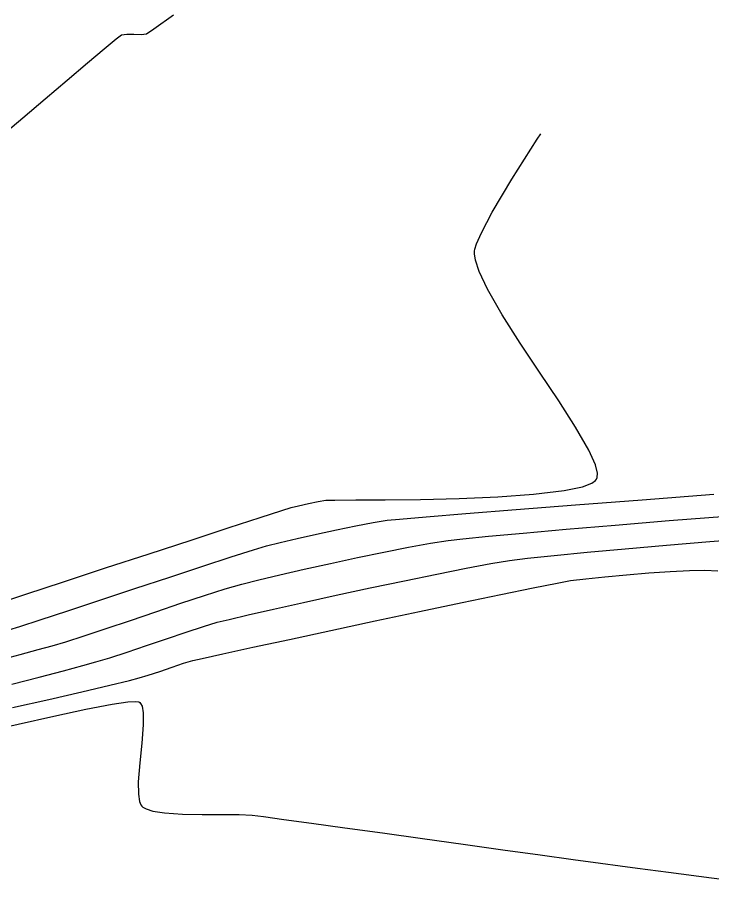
# Model space of a CAD drawing. Header units: metres. Extents: x 708868 to 711043, y 5411316 to 5413138.
# Drawn here: x 709895.71 to 709925.96, y 5411904.25 to 5411941.99 of the extents above; entities that cross this region are included whole.
import ezdxf

# ---------------------------------------------------------------- set-up
doc = ezdxf.new("R2010")
doc.units = ezdxf.units.M
for name, color, linetype in [('Rionegro 2010_Contours', 7, 'Continuous'), ('Rionegro 2014_Contours', 7, 'Continuous'), ('Rionegro 2018_Contours', 7, 'Continuous')]:
    doc.layers.add(name, color=color, linetype=linetype)

msp = doc.modelspace()

# ---------------------------------------------------------------- linework, layer by layer
at = {"layer": 'Rionegro 2010_Contours'}
for points in [[(709902.511, 5411942.081, 244), (709901.656, 5411941.479, 244), (709901.328, 5411941.257, 244), (709901.097, 5411941.228, 244), (709900.785, 5411941.235, 244), (709900.473, 5411941.24, 244), (709900.245, 5411941.208, 244), (709900.011, 5411941.035, 244), (709899.495, 5411940.61, 244), (709898.764, 5411939.993, 244), (709897.885, 5411939.245, 244), (709896.924, 5411938.426, 244), (709895.949, 5411937.595, 244), (709895.027, 5411936.813, 244)], [(709894.745, 5411916.462, 244), (709896.084, 5411916.899, 244), (709897.727, 5411917.435, 244), (709899.553, 5411918.032, 244), (709901.441, 5411918.65, 244), (709903.272, 5411919.248, 244), (709904.926, 5411919.788, 244), (709906.281, 5411920.229, 244), (709907.219, 5411920.533, 244), (709907.619, 5411920.659, 244), (709907.947, 5411920.74, 244), (709908.373, 5411920.834, 244), (709908.8, 5411920.921, 244), (709909.133, 5411920.98, 244), (709909.529, 5411920.988, 244), (709910.432, 5411920.991, 244), (709911.716, 5411920.997, 244), (709913.256, 5411921.016, 244), (709914.929, 5411921.056, 244), (709916.609, 5411921.127, 244), (709918.172, 5411921.238, 244), (709919.493, 5411921.397, 244), (709920.292, 5411921.566, 244), (709920.698, 5411921.721, 244), (709920.863, 5411921.837, 244), (709920.91, 5411921.9, 244), (709920.938, 5411921.971, 244), (709920.947, 5411922.154, 244), (709920.858, 5411922.521, 244), (709920.572, 5411923.161, 244), (709919.999, 5411924.156, 244), (709919.26, 5411925.307, 244), (709918.43, 5411926.548, 244), (709917.585, 5411927.813, 244), (709916.804, 5411929.038, 244), (709916.393, 5411929.753, 244)], [(709895.346, 5411915.346, 243), (709895.824, 5411915.49, 243), (709896.711, 5411915.776, 243), (709897.905, 5411916.168, 243), (709899.307, 5411916.632, 243), (709900.82, 5411917.133, 243), (709902.342, 5411917.638, 243), (709903.776, 5411918.111, 243), (709905.021, 5411918.517, 243), (709905.979, 5411918.824, 243), (709906.549, 5411918.995, 243), (709907.14, 5411919.144, 243), (709907.885, 5411919.32, 243), (709908.725, 5411919.508, 243), (709909.598, 5411919.694, 243), (709910.441, 5411919.864, 243), (709911.193, 5411920.006, 243), (709911.794, 5411920.105, 243), (709912.332, 5411920.158, 243), (709913.502, 5411920.258, 243), (709915.222, 5411920.399, 243), (709917.414, 5411920.574, 243), (709919.996, 5411920.777, 243), (709922.888, 5411921.003, 243), (709926.01, 5411921.245, 243)], [(709894.955, 5411914.035, 242), (709895.838, 5411914.268, 242), (709896.615, 5411914.479, 242), (709897.235, 5411914.645, 242), (709897.823, 5411914.816, 242), (709898.623, 5411915.072, 242), (709899.579, 5411915.391, 242), (709900.635, 5411915.75, 242), (709901.736, 5411916.125, 242), (709902.827, 5411916.494, 242), (709903.851, 5411916.833, 242), (709904.754, 5411917.12, 242), (709905.48, 5411917.331, 242), (709906.211, 5411917.518, 242), (709907.132, 5411917.738, 242), (709908.189, 5411917.981, 242), (709909.33, 5411918.233, 242), (709910.503, 5411918.484, 242), (709911.654, 5411918.72, 242), (709912.732, 5411918.932, 242), (709913.682, 5411919.106, 242), (709914.454, 5411919.23, 242), (709915.089, 5411919.304, 242), (709916.201, 5411919.412, 242), (709917.722, 5411919.551, 242), (709919.585, 5411919.714, 242), (709921.723, 5411919.895, 242), (709924.069, 5411920.09, 242), (709926.556, 5411920.292, 242)], [(709895.471, 5411912.979, 241), (709896.66, 5411913.28, 241), (709897.715, 5411913.561, 241), (709898.561, 5411913.793, 241), (709899.124, 5411913.945, 241), (709899.73, 5411914.121, 241), (709900.485, 5411914.365, 241), (709901.331, 5411914.652, 241), (709902.206, 5411914.952, 241), (709903.051, 5411915.24, 241), (709903.806, 5411915.487, 241), (709904.411, 5411915.667, 241), (709904.922, 5411915.794, 241), (709905.76, 5411915.99, 241), (709906.86, 5411916.24, 241), (709908.156, 5411916.529, 241), (709909.58, 5411916.842, 241), (709911.067, 5411917.163, 241), (709912.549, 5411917.477, 241), (709913.962, 5411917.768, 241), (709915.238, 5411918.022, 241), (709916.311, 5411918.223, 241), (709917.115, 5411918.356, 241), (709917.91, 5411918.455, 241), (709919.06, 5411918.577, 241), (709920.498, 5411918.716, 241), (709922.154, 5411918.866, 241), (709923.957, 5411919.022, 241), (709925.839, 5411919.176, 241), (709927.73, 5411919.323, 241)], [(709894.145, 5411910.869, 239), (709895.75, 5411911.239, 239), (709897.296, 5411911.588, 239), (709898.691, 5411911.886, 239), (709899.842, 5411912.105, 239), (709900.524, 5411912.202, 239), (709900.865, 5411912.22, 239), (709901, 5411912.202, 239), (709901.038, 5411912.183, 239), (709901.077, 5411912.141, 239), (709901.137, 5411912.013, 239), (709901.185, 5411911.727, 239), (709901.186, 5411911.206, 239), (709901.124, 5411910.408, 239), (709901.037, 5411909.547, 239), (709900.976, 5411908.732, 239), (709900.978, 5411908.185, 239), (709901.027, 5411907.873, 239), (709901.088, 5411907.725, 239), (709901.129, 5411907.671, 239), (709901.179, 5411907.627, 239), (709901.316, 5411907.549, 239), (709901.606, 5411907.457, 239), (709902.117, 5411907.376, 239), (709902.898, 5411907.324, 239), (709903.755, 5411907.308, 239), (709904.603, 5411907.309, 239), (709905.357, 5411907.304, 239), (709905.931, 5411907.273, 239), (709906.418, 5411907.212, 239), (709907.301, 5411907.094, 239), (709908.506, 5411906.929, 239), (709909.961, 5411906.728, 239), (709911.594, 5411906.502, 239), (709913.333, 5411906.26, 239), (709915.105, 5411906.013, 239), (709916.838, 5411905.771, 239), (709918.459, 5411905.545, 239), (709919.896, 5411905.346, 239), (709921.077, 5411905.183, 239), (709921.93, 5411905.068, 239), (709922.692, 5411904.968, 239), (709924.043, 5411904.792, 239), (709925.906, 5411904.551, 239), (709928.205, 5411904.254, 239)]]:
    msp.add_polyline3d(points, dxfattribs=at)
at = {"layer": 'Rionegro 2014_Contours'}
for points in [[(709902.511, 5411942.081, 244), (709901.656, 5411941.479, 244), (709901.328, 5411941.257, 244), (709901.097, 5411941.228, 244), (709900.785, 5411941.235, 244), (709900.473, 5411941.24, 244), (709900.245, 5411941.208, 244), (709900.011, 5411941.035, 244), (709899.495, 5411940.61, 244), (709898.764, 5411939.993, 244), (709897.885, 5411939.245, 244), (709896.924, 5411938.426, 244), (709895.949, 5411937.595, 244), (709895.027, 5411936.813, 244)], [(709894.745, 5411916.462, 244), (709896.084, 5411916.899, 244), (709897.727, 5411917.435, 244), (709899.553, 5411918.032, 244), (709901.441, 5411918.65, 244), (709903.272, 5411919.248, 244), (709904.926, 5411919.788, 244), (709906.281, 5411920.229, 244), (709907.219, 5411920.533, 244), (709907.619, 5411920.659, 244), (709907.947, 5411920.74, 244), (709908.373, 5411920.834, 244), (709908.8, 5411920.921, 244), (709909.133, 5411920.98, 244), (709909.529, 5411920.988, 244), (709910.432, 5411920.991, 244), (709911.716, 5411920.997, 244), (709913.256, 5411921.016, 244), (709914.929, 5411921.056, 244), (709916.609, 5411921.127, 244), (709918.172, 5411921.238, 244), (709919.493, 5411921.397, 244), (709920.292, 5411921.566, 244), (709920.698, 5411921.721, 244), (709920.863, 5411921.837, 244), (709920.91, 5411921.9, 244), (709920.938, 5411921.971, 244), (709920.947, 5411922.154, 244), (709920.858, 5411922.521, 244), (709920.572, 5411923.161, 244), (709919.999, 5411924.156, 244), (709919.26, 5411925.307, 244), (709918.43, 5411926.548, 244), (709917.585, 5411927.813, 244), (709916.804, 5411929.038, 244), (709916.161, 5411930.157, 244), (709915.798, 5411930.931, 244), (709915.64, 5411931.42, 244), (709915.598, 5411931.694, 244), (709915.598, 5411931.813, 244), (709915.611, 5411931.9, 244), (709915.682, 5411932.131, 244), (709915.898, 5411932.619, 244), (709916.371, 5411933.507, 244), (709917.227, 5411934.947, 244), (709918.327, 5411936.688, 244), (709918.48, 5411936.92, 244)], [(709895.346, 5411915.346, 243), (709895.824, 5411915.49, 243), (709896.711, 5411915.776, 243), (709897.905, 5411916.168, 243), (709899.307, 5411916.632, 243), (709900.82, 5411917.133, 243), (709902.342, 5411917.638, 243), (709903.776, 5411918.111, 243), (709905.021, 5411918.517, 243), (709905.979, 5411918.824, 243), (709906.549, 5411918.995, 243), (709907.14, 5411919.144, 243), (709907.885, 5411919.32, 243), (709908.725, 5411919.508, 243), (709909.598, 5411919.694, 243), (709910.441, 5411919.864, 243), (709911.193, 5411920.006, 243), (709911.794, 5411920.105, 243), (709912.332, 5411920.158, 243), (709913.502, 5411920.258, 243), (709915.222, 5411920.399, 243), (709917.414, 5411920.574, 243), (709919.996, 5411920.777, 243), (709922.888, 5411921.003, 243), (709926.01, 5411921.245, 243)], [(709894.955, 5411914.035, 242), (709895.838, 5411914.268, 242), (709896.615, 5411914.479, 242), (709897.235, 5411914.645, 242), (709897.823, 5411914.816, 242), (709898.623, 5411915.072, 242), (709899.579, 5411915.391, 242), (709900.635, 5411915.75, 242), (709901.736, 5411916.125, 242), (709902.827, 5411916.494, 242), (709903.851, 5411916.833, 242), (709904.754, 5411917.12, 242), (709905.48, 5411917.331, 242), (709906.211, 5411917.518, 242), (709907.132, 5411917.738, 242), (709908.189, 5411917.981, 242), (709909.33, 5411918.233, 242), (709910.503, 5411918.484, 242), (709911.654, 5411918.72, 242), (709912.732, 5411918.932, 242), (709913.682, 5411919.106, 242), (709914.454, 5411919.23, 242), (709915.089, 5411919.304, 242), (709916.201, 5411919.412, 242), (709917.722, 5411919.551, 242), (709919.585, 5411919.714, 242), (709921.723, 5411919.895, 242), (709924.069, 5411920.09, 242), (709926.556, 5411920.292, 242)], [(709895.471, 5411912.979, 241), (709896.66, 5411913.28, 241), (709897.715, 5411913.561, 241), (709898.561, 5411913.793, 241), (709899.124, 5411913.945, 241), (709899.73, 5411914.121, 241), (709900.485, 5411914.365, 241), (709901.331, 5411914.652, 241), (709902.206, 5411914.952, 241), (709903.051, 5411915.24, 241), (709903.806, 5411915.487, 241), (709904.411, 5411915.667, 241), (709904.922, 5411915.794, 241), (709905.76, 5411915.99, 241), (709906.86, 5411916.24, 241), (709908.156, 5411916.529, 241), (709909.58, 5411916.842, 241), (709911.067, 5411917.163, 241), (709912.549, 5411917.477, 241), (709913.962, 5411917.768, 241), (709915.238, 5411918.022, 241), (709916.311, 5411918.223, 241), (709917.115, 5411918.356, 241), (709917.91, 5411918.455, 241), (709919.06, 5411918.577, 241), (709920.498, 5411918.716, 241), (709922.154, 5411918.866, 241), (709923.957, 5411919.022, 241), (709925.839, 5411919.176, 241), (709927.73, 5411919.323, 241)], [(709895.503, 5411911.96, 240), (709897.082, 5411912.311, 240), (709898.526, 5411912.645, 240), (709899.733, 5411912.931, 240), (709900.597, 5411913.141, 240), (709901.013, 5411913.245, 240), (709901.407, 5411913.362, 240), (709901.909, 5411913.53, 240), (709902.447, 5411913.714, 240), (709902.948, 5411913.883, 240), (709903.342, 5411914.003, 240), (709903.751, 5411914.097, 240), (709904.652, 5411914.296, 240), (709905.95, 5411914.58, 240), (709907.55, 5411914.926, 240), (709909.356, 5411915.315, 240), (709911.274, 5411915.725, 240), (709913.207, 5411916.137, 240), (709915.061, 5411916.528, 240), (709916.74, 5411916.879, 240), (709918.149, 5411917.169, 240), (709919.193, 5411917.376, 240), (709919.776, 5411917.481, 240), (709920.435, 5411917.564, 240), (709921.267, 5411917.652, 240), (709922.204, 5411917.737, 240), (709923.175, 5411917.815, 240), (709924.113, 5411917.878, 240), (709924.948, 5411917.921, 240), (709925.612, 5411917.937, 240), (709926.181, 5411917.912, 240)], [(709894.145, 5411910.869, 239), (709895.75, 5411911.239, 239), (709897.296, 5411911.588, 239), (709898.691, 5411911.886, 239), (709899.842, 5411912.105, 239), (709900.524, 5411912.202, 239), (709900.865, 5411912.22, 239), (709901, 5411912.202, 239), (709901.038, 5411912.183, 239), (709901.077, 5411912.141, 239), (709901.137, 5411912.013, 239), (709901.185, 5411911.727, 239), (709901.186, 5411911.206, 239), (709901.124, 5411910.408, 239), (709901.037, 5411909.547, 239), (709900.976, 5411908.732, 239), (709900.978, 5411908.185, 239), (709901.027, 5411907.873, 239), (709901.088, 5411907.725, 239), (709901.129, 5411907.671, 239), (709901.179, 5411907.627, 239), (709901.316, 5411907.549, 239), (709901.606, 5411907.457, 239), (709902.117, 5411907.376, 239), (709902.898, 5411907.324, 239), (709903.755, 5411907.308, 239), (709904.603, 5411907.309, 239), (709905.357, 5411907.304, 239), (709905.931, 5411907.273, 239), (709906.418, 5411907.212, 239), (709907.301, 5411907.094, 239), (709908.506, 5411906.929, 239), (709909.961, 5411906.728, 239), (709911.594, 5411906.502, 239), (709913.333, 5411906.26, 239), (709915.105, 5411906.013, 239), (709916.838, 5411905.771, 239), (709918.459, 5411905.545, 239), (709919.896, 5411905.346, 239), (709921.077, 5411905.183, 239), (709921.93, 5411905.068, 239), (709922.692, 5411904.968, 239), (709924.043, 5411904.792, 239), (709925.906, 5411904.551, 239), (709928.205, 5411904.254, 239)]]:
    msp.add_polyline3d(points, dxfattribs=at)
at = {"layer": 'Rionegro 2018_Contours'}
for points in [[(709902.511, 5411942.081, 244), (709901.656, 5411941.479, 244), (709901.328, 5411941.257, 244), (709901.097, 5411941.228, 244), (709900.785, 5411941.235, 244), (709900.473, 5411941.24, 244), (709900.245, 5411941.208, 244), (709900.011, 5411941.035, 244), (709899.495, 5411940.61, 244), (709898.764, 5411939.993, 244), (709897.885, 5411939.245, 244), (709896.924, 5411938.426, 244), (709895.949, 5411937.595, 244), (709895.027, 5411936.813, 244)], [(709894.745, 5411916.462, 244), (709896.084, 5411916.899, 244), (709897.727, 5411917.435, 244), (709899.553, 5411918.032, 244), (709901.441, 5411918.65, 244), (709903.272, 5411919.248, 244), (709904.926, 5411919.788, 244), (709906.281, 5411920.229, 244), (709907.219, 5411920.533, 244), (709907.619, 5411920.659, 244), (709907.947, 5411920.74, 244), (709908.373, 5411920.834, 244), (709908.8, 5411920.921, 244), (709909.133, 5411920.98, 244), (709909.529, 5411920.988, 244), (709910.432, 5411920.991, 244), (709911.716, 5411920.997, 244), (709913.256, 5411921.016, 244), (709914.929, 5411921.056, 244), (709916.609, 5411921.127, 244), (709918.172, 5411921.238, 244), (709919.493, 5411921.397, 244), (709920.292, 5411921.566, 244), (709920.698, 5411921.721, 244), (709920.863, 5411921.837, 244), (709920.91, 5411921.9, 244), (709920.938, 5411921.971, 244), (709920.947, 5411922.154, 244), (709920.858, 5411922.521, 244), (709920.572, 5411923.161, 244), (709919.999, 5411924.156, 244), (709919.26, 5411925.307, 244), (709918.43, 5411926.548, 244), (709917.585, 5411927.813, 244), (709916.804, 5411929.038, 244), (709916.161, 5411930.157, 244), (709915.798, 5411930.931, 244), (709915.64, 5411931.42, 244), (709915.598, 5411931.694, 244), (709915.598, 5411931.813, 244), (709915.611, 5411931.9, 244), (709915.682, 5411932.131, 244), (709915.898, 5411932.619, 244), (709916.371, 5411933.507, 244), (709917.227, 5411934.947, 244), (709918.327, 5411936.688, 244), (709918.48, 5411936.92, 244)], [(709895.346, 5411915.346, 243), (709895.824, 5411915.49, 243), (709896.711, 5411915.776, 243), (709897.905, 5411916.168, 243), (709899.307, 5411916.632, 243), (709900.82, 5411917.133, 243), (709902.342, 5411917.638, 243), (709903.776, 5411918.111, 243), (709905.021, 5411918.517, 243), (709905.979, 5411918.824, 243), (709906.549, 5411918.995, 243), (709907.14, 5411919.144, 243), (709907.885, 5411919.32, 243), (709908.725, 5411919.508, 243), (709909.598, 5411919.694, 243), (709910.441, 5411919.864, 243), (709911.193, 5411920.006, 243), (709911.794, 5411920.105, 243), (709912.332, 5411920.158, 243), (709913.502, 5411920.258, 243), (709915.222, 5411920.399, 243), (709917.414, 5411920.574, 243), (709919.996, 5411920.777, 243), (709922.888, 5411921.003, 243), (709926.01, 5411921.245, 243)], [(709894.955, 5411914.035, 242), (709895.838, 5411914.268, 242), (709896.615, 5411914.479, 242), (709897.235, 5411914.645, 242), (709897.823, 5411914.816, 242), (709898.623, 5411915.072, 242), (709899.579, 5411915.391, 242), (709900.635, 5411915.75, 242), (709901.736, 5411916.125, 242), (709902.827, 5411916.494, 242), (709903.851, 5411916.833, 242), (709904.754, 5411917.12, 242), (709905.48, 5411917.331, 242), (709906.211, 5411917.518, 242), (709907.132, 5411917.738, 242), (709908.189, 5411917.981, 242), (709909.33, 5411918.233, 242), (709910.503, 5411918.484, 242), (709911.654, 5411918.72, 242), (709912.732, 5411918.932, 242), (709913.682, 5411919.106, 242), (709914.454, 5411919.23, 242), (709915.089, 5411919.304, 242), (709916.201, 5411919.412, 242), (709917.722, 5411919.551, 242), (709919.585, 5411919.714, 242), (709921.723, 5411919.895, 242), (709924.069, 5411920.09, 242), (709926.556, 5411920.292, 242)], [(709895.471, 5411912.979, 241), (709896.66, 5411913.28, 241), (709897.715, 5411913.561, 241), (709898.561, 5411913.793, 241), (709899.124, 5411913.945, 241), (709899.73, 5411914.121, 241), (709900.485, 5411914.365, 241), (709901.331, 5411914.652, 241), (709902.206, 5411914.952, 241), (709903.051, 5411915.24, 241), (709903.806, 5411915.487, 241), (709904.411, 5411915.667, 241), (709904.922, 5411915.794, 241), (709905.76, 5411915.99, 241), (709906.86, 5411916.24, 241), (709908.156, 5411916.529, 241), (709909.58, 5411916.842, 241), (709911.067, 5411917.163, 241), (709912.549, 5411917.477, 241), (709913.962, 5411917.768, 241), (709915.238, 5411918.022, 241), (709916.311, 5411918.223, 241), (709917.115, 5411918.356, 241), (709917.91, 5411918.455, 241), (709919.06, 5411918.577, 241), (709920.498, 5411918.716, 241), (709922.154, 5411918.866, 241), (709923.957, 5411919.022, 241), (709925.839, 5411919.176, 241), (709927.73, 5411919.323, 241)], [(709895.503, 5411911.96, 240), (709897.082, 5411912.311, 240), (709898.526, 5411912.645, 240), (709899.733, 5411912.931, 240), (709900.597, 5411913.141, 240), (709901.013, 5411913.245, 240), (709901.407, 5411913.362, 240), (709901.909, 5411913.53, 240), (709902.447, 5411913.714, 240), (709902.948, 5411913.883, 240), (709903.342, 5411914.003, 240), (709903.751, 5411914.097, 240), (709904.652, 5411914.296, 240), (709905.95, 5411914.58, 240), (709907.55, 5411914.926, 240), (709909.356, 5411915.315, 240), (709911.274, 5411915.725, 240), (709913.207, 5411916.137, 240), (709915.061, 5411916.528, 240), (709916.74, 5411916.879, 240), (709918.149, 5411917.169, 240), (709919.193, 5411917.376, 240), (709919.776, 5411917.481, 240), (709920.435, 5411917.564, 240), (709921.267, 5411917.652, 240), (709922.204, 5411917.737, 240), (709923.175, 5411917.815, 240), (709924.113, 5411917.878, 240), (709924.948, 5411917.921, 240), (709925.612, 5411917.937, 240), (709926.181, 5411917.912, 240)], [(709894.145, 5411910.869, 239), (709895.75, 5411911.239, 239), (709897.296, 5411911.588, 239), (709898.691, 5411911.886, 239), (709899.842, 5411912.105, 239), (709900.524, 5411912.202, 239), (709900.865, 5411912.22, 239), (709901, 5411912.202, 239), (709901.038, 5411912.183, 239), (709901.077, 5411912.141, 239), (709901.137, 5411912.013, 239), (709901.185, 5411911.727, 239), (709901.186, 5411911.206, 239), (709901.124, 5411910.408, 239), (709901.037, 5411909.547, 239), (709900.976, 5411908.732, 239), (709900.978, 5411908.185, 239), (709901.027, 5411907.873, 239), (709901.088, 5411907.725, 239), (709901.129, 5411907.671, 239), (709901.179, 5411907.627, 239), (709901.316, 5411907.549, 239), (709901.606, 5411907.457, 239), (709902.117, 5411907.376, 239), (709902.898, 5411907.324, 239), (709903.755, 5411907.308, 239), (709904.603, 5411907.309, 239), (709905.357, 5411907.304, 239), (709905.931, 5411907.273, 239), (709906.418, 5411907.212, 239), (709907.301, 5411907.094, 239), (709908.506, 5411906.929, 239), (709909.961, 5411906.728, 239), (709911.594, 5411906.502, 239), (709913.333, 5411906.26, 239), (709915.105, 5411906.013, 239), (709916.838, 5411905.771, 239), (709918.459, 5411905.545, 239), (709919.896, 5411905.346, 239), (709921.077, 5411905.183, 239), (709921.93, 5411905.068, 239), (709922.692, 5411904.968, 239), (709924.043, 5411904.792, 239), (709925.906, 5411904.551, 239), (709928.205, 5411904.254, 239)]]:
    msp.add_polyline3d(points, dxfattribs=at)

doc.saveas('drawing.dxf')
